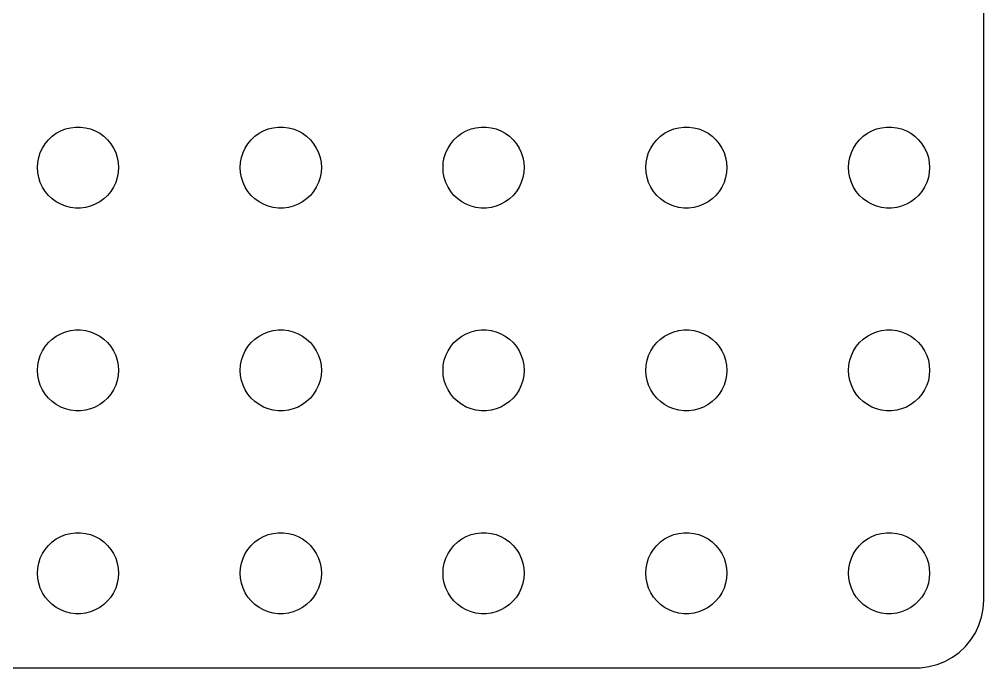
# Model space of a CAD drawing. Header units: metres. Extents: x -134 to 134, y 290 to 736.
# Drawn here: x 63.2 to 134.5, y 290 to 338 of the extents above; entities that cross this region are included whole.
import ezdxf

# ---------------------------------------------------------------- set-up
doc = ezdxf.new("R2010")
doc.units = ezdxf.units.M

msp = doc.modelspace()

# ---------------------------------------------------------------- linework, layer by layer
for p, q in [((134.5, 295), (134.5, 389)), ((65.8925, 329.533), (66.2227, 329.714)), ((66.2227, 329.714), (66.573, 329.853)), ((66.573, 329.853), (66.9379, 329.947)), ((66.9379, 329.947), (67.3116, 329.994)), ((67.3116, 329.994), (67.6884, 329.994)), ((67.6884, 329.994), (68.0621, 329.947)), ((68.0621, 329.947), (68.427, 329.853)), ((68.427, 329.853), (68.7773, 329.714)), ((68.7773, 329.714), (69.1075, 329.533)), ((80.8925, 329.533), (81.2227, 329.714)), ((81.2227, 329.714), (81.573, 329.853)), ((81.573, 329.853), (81.9379, 329.947)), ((81.9379, 329.947), (82.3116, 329.994)), ((82.3116, 329.994), (82.6884, 329.994)), ((82.6884, 329.994), (83.0621, 329.947)), ((83.0621, 329.947), (83.427, 329.853)), ((83.427, 329.853), (83.7773, 329.714)), ((83.7773, 329.714), (84.1075, 329.533)), ((95.8925, 329.533), (96.2227, 329.714)), ((96.2227, 329.714), (96.573, 329.853)), ((96.573, 329.853), (96.9379, 329.947)), ((96.9379, 329.947), (97.3116, 329.994)), ((97.3116, 329.994), (97.6884, 329.994)), ((97.6884, 329.994), (98.0621, 329.947)), ((98.0621, 329.947), (98.427, 329.853)), ((98.427, 329.853), (98.7773, 329.714)), ((98.7773, 329.714), (99.1075, 329.533)), ((110.893, 329.533), (111.223, 329.714)), ((111.223, 329.714), (111.573, 329.853)), ((111.573, 329.853), (111.938, 329.947)), ((111.938, 329.947), (112.312, 329.994)), ((112.312, 329.994), (112.688, 329.994)), ((112.688, 329.994), (113.062, 329.947)), ((113.062, 329.947), (113.427, 329.853)), ((113.427, 329.853), (113.777, 329.714)), ((113.777, 329.714), (114.107, 329.533)), ((125.893, 329.533), (126.223, 329.714)), ((126.223, 329.714), (126.573, 329.853)), ((126.573, 329.853), (126.938, 329.947)), ((126.938, 329.947), (127.312, 329.994)), ((127.312, 329.994), (127.688, 329.994)), ((127.688, 329.994), (128.062, 329.947)), ((128.062, 329.947), (128.427, 329.853)), ((128.427, 329.853), (128.777, 329.714)), ((128.777, 329.714), (129.107, 329.533)), ((65.073, 328.763), (65.3131, 329.054)), ((65.3131, 329.054), (65.5877, 329.312)), ((65.5877, 329.312), (65.8925, 329.533)), ((69.1075, 329.533), (69.4123, 329.312)), ((69.4123, 329.312), (69.6869, 329.054)), ((69.6869, 329.054), (69.927, 328.763)), ((80.073, 328.763), (80.3131, 329.054)), ((80.3131, 329.054), (80.5877, 329.312)), ((80.5877, 329.312), (80.8925, 329.533)), ((84.1075, 329.533), (84.4123, 329.312)), ((84.4123, 329.312), (84.6869, 329.054)), ((84.6869, 329.054), (84.927, 328.763)), ((95.073, 328.763), (95.3131, 329.054)), ((95.3131, 329.054), (95.5877, 329.312)), ((95.5877, 329.312), (95.8925, 329.533)), ((99.1075, 329.533), (99.4123, 329.312)), ((99.4123, 329.312), (99.6869, 329.054)), ((99.6869, 329.054), (99.927, 328.763)), ((110.073, 328.763), (110.313, 329.054)), ((110.313, 329.054), (110.588, 329.312)), ((110.588, 329.312), (110.893, 329.533)), ((114.107, 329.533), (114.412, 329.312)), ((114.412, 329.312), (114.687, 329.054)), ((114.687, 329.054), (114.927, 328.763)), ((125.073, 328.763), (125.313, 329.054)), ((125.313, 329.054), (125.588, 329.312)), ((125.588, 329.312), (125.893, 329.533)), ((129.107, 329.533), (129.412, 329.312)), ((129.412, 329.312), (129.687, 329.054)), ((129.687, 329.054), (129.927, 328.763)), ((64.7107, 328.104), (64.8711, 328.445)), ((64.8711, 328.445), (65.073, 328.763)), ((69.927, 328.763), (70.1289, 328.445)), ((70.1289, 328.445), (70.2893, 328.104)), ((79.7107, 328.104), (79.8711, 328.445)), ((79.8711, 328.445), (80.073, 328.763)), ((84.927, 328.763), (85.1289, 328.445)), ((85.1289, 328.445), (85.2893, 328.104)), ((94.7107, 328.104), (94.8711, 328.445)), ((94.8711, 328.445), (95.073, 328.763)), ((99.927, 328.763), (100.129, 328.445)), ((100.129, 328.445), (100.289, 328.104)), ((109.711, 328.104), (109.871, 328.445)), ((109.871, 328.445), (110.073, 328.763)), ((114.927, 328.763), (115.129, 328.445)), ((115.129, 328.445), (115.289, 328.104)), ((124.711, 328.104), (124.871, 328.445)), ((124.871, 328.445), (125.073, 328.763)), ((129.927, 328.763), (130.129, 328.445)), ((130.129, 328.445), (130.289, 328.104)), ((64.5237, 327.376), (64.5943, 327.746)), ((64.5943, 327.746), (64.7107, 328.104)), ((70.2893, 328.104), (70.4057, 327.746)), ((70.4057, 327.746), (70.4763, 327.376)), ((79.5237, 327.376), (79.5943, 327.746)), ((79.5943, 327.746), (79.7107, 328.104)), ((85.2893, 328.104), (85.4057, 327.746)), ((85.4057, 327.746), (85.4763, 327.376)), ((94.5237, 327.376), (94.5943, 327.746)), ((94.5943, 327.746), (94.7107, 328.104)), ((100.289, 328.104), (100.406, 327.746)), ((100.406, 327.746), (100.476, 327.376)), ((109.524, 327.376), (109.594, 327.746)), ((109.594, 327.746), (109.711, 328.104)), ((115.289, 328.104), (115.406, 327.746)), ((115.406, 327.746), (115.476, 327.376)), ((124.524, 327.376), (124.594, 327.746)), ((124.594, 327.746), (124.711, 328.104)), ((130.289, 328.104), (130.406, 327.746)), ((130.406, 327.746), (130.476, 327.376)), ((64.5, 327), (64.5237, 327.376)), ((64.5237, 326.624), (64.5, 327)), ((70.4763, 327.376), (70.5, 327)), ((70.5, 327), (70.4763, 326.624)), ((79.5, 327), (79.5237, 327.376)), ((79.5237, 326.624), (79.5, 327)), ((85.4763, 327.376), (85.5, 327)), ((85.5, 327), (85.4763, 326.624)), ((94.5, 327), (94.5237, 327.376)), ((94.5237, 326.624), (94.5, 327)), ((100.476, 327.376), (100.5, 327)), ((100.5, 327), (100.476, 326.624)), ((109.5, 327), (109.524, 327.376)), ((109.524, 326.624), (109.5, 327)), ((115.476, 327.376), (115.5, 327)), ((115.5, 327), (115.476, 326.624)), ((124.5, 327), (124.524, 327.376)), ((124.524, 326.624), (124.5, 327)), ((130.476, 327.376), (130.5, 327)), ((130.5, 327), (130.476, 326.624)), ((64.5943, 326.254), (64.5237, 326.624)), ((64.7107, 325.896), (64.5943, 326.254)), ((70.4057, 326.254), (70.2893, 325.896)), ((70.4763, 326.624), (70.4057, 326.254)), ((79.5943, 326.254), (79.5237, 326.624)), ((79.7107, 325.896), (79.5943, 326.254)), ((85.4057, 326.254), (85.2893, 325.896)), ((85.4763, 326.624), (85.4057, 326.254)), ((94.5943, 326.254), (94.5237, 326.624)), ((94.7107, 325.896), (94.5943, 326.254)), ((100.406, 326.254), (100.289, 325.896)), ((100.476, 326.624), (100.406, 326.254)), ((109.594, 326.254), (109.524, 326.624)), ((109.711, 325.896), (109.594, 326.254)), ((115.406, 326.254), (115.289, 325.896)), ((115.476, 326.624), (115.406, 326.254)), ((124.594, 326.254), (124.524, 326.624)), ((124.711, 325.896), (124.594, 326.254)), ((130.406, 326.254), (130.289, 325.896)), ((130.476, 326.624), (130.406, 326.254)), ((64.8711, 325.555), (64.7107, 325.896)), ((65.073, 325.237), (64.8711, 325.555)), ((70.1289, 325.555), (69.927, 325.237)), ((70.2893, 325.896), (70.1289, 325.555)), ((79.8711, 325.555), (79.7107, 325.896)), ((80.073, 325.237), (79.8711, 325.555)), ((85.1289, 325.555), (84.927, 325.237)), ((85.2893, 325.896), (85.1289, 325.555)), ((94.8711, 325.555), (94.7107, 325.896)), ((95.073, 325.237), (94.8711, 325.555)), ((100.129, 325.555), (99.927, 325.237)), ((100.289, 325.896), (100.129, 325.555)), ((109.871, 325.555), (109.711, 325.896)), ((110.073, 325.237), (109.871, 325.555)), ((115.129, 325.555), (114.927, 325.237)), ((115.289, 325.896), (115.129, 325.555)), ((124.871, 325.555), (124.711, 325.896)), ((125.073, 325.237), (124.871, 325.555)), ((130.129, 325.555), (129.927, 325.237)), ((130.289, 325.896), (130.129, 325.555)), ((65.3131, 324.946), (65.073, 325.237)), ((65.5877, 324.688), (65.3131, 324.946)), ((65.8925, 324.467), (65.5877, 324.688)), ((69.4123, 324.688), (69.1075, 324.467)), ((69.6869, 324.946), (69.4123, 324.688)), ((69.927, 325.237), (69.6869, 324.946)), ((80.3131, 324.946), (80.073, 325.237)), ((80.5877, 324.688), (80.3131, 324.946)), ((80.8925, 324.467), (80.5877, 324.688)), ((84.4123, 324.688), (84.1075, 324.467)), ((84.6869, 324.946), (84.4123, 324.688)), ((84.927, 325.237), (84.6869, 324.946)), ((95.3131, 324.946), (95.073, 325.237)), ((95.5877, 324.688), (95.3131, 324.946)), ((95.8925, 324.467), (95.5877, 324.688)), ((99.4123, 324.688), (99.1075, 324.467)), ((99.6869, 324.946), (99.4123, 324.688)), ((99.927, 325.237), (99.6869, 324.946)), ((110.313, 324.946), (110.073, 325.237)), ((110.588, 324.688), (110.313, 324.946)), ((110.893, 324.467), (110.588, 324.688)), ((114.412, 324.688), (114.107, 324.467)), ((114.687, 324.946), (114.412, 324.688)), ((114.927, 325.237), (114.687, 324.946)), ((125.313, 324.946), (125.073, 325.237)), ((125.588, 324.688), (125.313, 324.946)), ((125.893, 324.467), (125.588, 324.688)), ((129.412, 324.688), (129.107, 324.467)), ((129.687, 324.946), (129.412, 324.688)), ((129.927, 325.237), (129.687, 324.946)), ((66.2227, 324.286), (65.8925, 324.467)), ((66.573, 324.147), (66.2227, 324.286)), ((66.9379, 324.053), (66.573, 324.147)), ((67.3116, 324.006), (66.9379, 324.053)), ((67.6884, 324.006), (67.3116, 324.006)), ((68.0621, 324.053), (67.6884, 324.006)), ((68.427, 324.147), (68.0621, 324.053)), ((68.7773, 324.286), (68.427, 324.147)), ((69.1075, 324.467), (68.7773, 324.286)), ((81.2227, 324.286), (80.8925, 324.467)), ((81.573, 324.147), (81.2227, 324.286)), ((81.9379, 324.053), (81.573, 324.147)), ((82.3116, 324.006), (81.9379, 324.053)), ((82.6884, 324.006), (82.3116, 324.006)), ((83.0621, 324.053), (82.6884, 324.006)), ((83.427, 324.147), (83.0621, 324.053)), ((83.7773, 324.286), (83.427, 324.147)), ((84.1075, 324.467), (83.7773, 324.286)), ((96.2227, 324.286), (95.8925, 324.467)), ((96.573, 324.147), (96.2227, 324.286)), ((96.9379, 324.053), (96.573, 324.147)), ((97.3116, 324.006), (96.9379, 324.053)), ((97.6884, 324.006), (97.3116, 324.006)), ((98.0621, 324.053), (97.6884, 324.006)), ((98.427, 324.147), (98.0621, 324.053)), ((98.7773, 324.286), (98.427, 324.147)), ((99.1075, 324.467), (98.7773, 324.286)), ((111.223, 324.286), (110.893, 324.467)), ((111.573, 324.147), (111.223, 324.286)), ((111.938, 324.053), (111.573, 324.147)), ((112.312, 324.006), (111.938, 324.053)), ((112.688, 324.006), (112.312, 324.006)), ((113.062, 324.053), (112.688, 324.006)), ((113.427, 324.147), (113.062, 324.053)), ((113.777, 324.286), (113.427, 324.147)), ((114.107, 324.467), (113.777, 324.286)), ((126.223, 324.286), (125.893, 324.467)), ((126.573, 324.147), (126.223, 324.286)), ((126.938, 324.053), (126.573, 324.147)), ((127.312, 324.006), (126.938, 324.053)), ((127.688, 324.006), (127.312, 324.006)), ((128.062, 324.053), (127.688, 324.006)), ((128.427, 324.147), (128.062, 324.053)), ((128.777, 324.286), (128.427, 324.147)), ((129.107, 324.467), (128.777, 324.286)), ((65.8925, 314.533), (66.2227, 314.714)), ((66.2227, 314.714), (66.573, 314.853)), ((66.573, 314.853), (66.9379, 314.947)), ((66.9379, 314.947), (67.3116, 314.994)), ((67.3116, 314.994), (67.6884, 314.994)), ((67.6884, 314.994), (68.0621, 314.947)), ((68.0621, 314.947), (68.427, 314.853)), ((68.427, 314.853), (68.7773, 314.714)), ((68.7773, 314.714), (69.1075, 314.533)), ((80.8925, 314.533), (81.2227, 314.714)), ((81.2227, 314.714), (81.573, 314.853)), ((81.573, 314.853), (81.9379, 314.947)), ((81.9379, 314.947), (82.3116, 314.994)), ((82.3116, 314.994), (82.6884, 314.994)), ((82.6884, 314.994), (83.0621, 314.947)), ((83.0621, 314.947), (83.427, 314.853)), ((83.427, 314.853), (83.7773, 314.714)), ((83.7773, 314.714), (84.1075, 314.533)), ((95.8925, 314.533), (96.2227, 314.714)), ((96.2227, 314.714), (96.573, 314.853)), ((96.573, 314.853), (96.9379, 314.947)), ((96.9379, 314.947), (97.3116, 314.994)), ((97.3116, 314.994), (97.6884, 314.994)), ((97.6884, 314.994), (98.0621, 314.947)), ((98.0621, 314.947), (98.427, 314.853)), ((98.427, 314.853), (98.7773, 314.714)), ((98.7773, 314.714), (99.1075, 314.533)), ((110.893, 314.533), (111.223, 314.714)), ((111.223, 314.714), (111.573, 314.853)), ((111.573, 314.853), (111.938, 314.947)), ((111.938, 314.947), (112.312, 314.994)), ((112.312, 314.994), (112.688, 314.994)), ((112.688, 314.994), (113.062, 314.947)), ((113.062, 314.947), (113.427, 314.853)), ((113.427, 314.853), (113.777, 314.714)), ((113.777, 314.714), (114.107, 314.533)), ((125.893, 314.533), (126.223, 314.714)), ((126.223, 314.714), (126.573, 314.853)), ((126.573, 314.853), (126.938, 314.947)), ((126.938, 314.947), (127.312, 314.994)), ((127.312, 314.994), (127.688, 314.994)), ((127.688, 314.994), (128.062, 314.947)), ((128.062, 314.947), (128.427, 314.853)), ((128.427, 314.853), (128.777, 314.714)), ((128.777, 314.714), (129.107, 314.533)), ((65.073, 313.763), (65.3131, 314.054)), ((65.3131, 314.054), (65.5877, 314.312)), ((65.5877, 314.312), (65.8925, 314.533)), ((69.1075, 314.533), (69.4123, 314.312)), ((69.4123, 314.312), (69.6869, 314.054)), ((69.6869, 314.054), (69.927, 313.763)), ((80.073, 313.763), (80.3131, 314.054)), ((80.3131, 314.054), (80.5877, 314.312)), ((80.5877, 314.312), (80.8925, 314.533)), ((84.1075, 314.533), (84.4123, 314.312)), ((84.4123, 314.312), (84.6869, 314.054)), ((84.6869, 314.054), (84.927, 313.763)), ((95.073, 313.763), (95.3131, 314.054)), ((95.3131, 314.054), (95.5877, 314.312)), ((95.5877, 314.312), (95.8925, 314.533)), ((99.1075, 314.533), (99.4123, 314.312)), ((99.4123, 314.312), (99.6869, 314.054)), ((99.6869, 314.054), (99.927, 313.763)), ((110.073, 313.763), (110.313, 314.054)), ((110.313, 314.054), (110.588, 314.312)), ((110.588, 314.312), (110.893, 314.533)), ((114.107, 314.533), (114.412, 314.312)), ((114.412, 314.312), (114.687, 314.054)), ((114.687, 314.054), (114.927, 313.763)), ((125.073, 313.763), (125.313, 314.054)), ((125.313, 314.054), (125.588, 314.312)), ((125.588, 314.312), (125.893, 314.533)), ((129.107, 314.533), (129.412, 314.312)), ((129.412, 314.312), (129.687, 314.054)), ((129.687, 314.054), (129.927, 313.763)), ((64.7107, 313.104), (64.8711, 313.445)), ((64.8711, 313.445), (65.073, 313.763)), ((69.927, 313.763), (70.1289, 313.445)), ((70.1289, 313.445), (70.2893, 313.104)), ((79.7107, 313.104), (79.8711, 313.445)), ((79.8711, 313.445), (80.073, 313.763)), ((84.927, 313.763), (85.1289, 313.445)), ((85.1289, 313.445), (85.2893, 313.104)), ((94.7107, 313.104), (94.8711, 313.445)), ((94.8711, 313.445), (95.073, 313.763)), ((99.927, 313.763), (100.129, 313.445)), ((100.129, 313.445), (100.289, 313.104)), ((109.711, 313.104), (109.871, 313.445)), ((109.871, 313.445), (110.073, 313.763)), ((114.927, 313.763), (115.129, 313.445)), ((115.129, 313.445), (115.289, 313.104)), ((124.711, 313.104), (124.871, 313.445)), ((124.871, 313.445), (125.073, 313.763)), ((129.927, 313.763), (130.129, 313.445)), ((130.129, 313.445), (130.289, 313.104)), ((64.5237, 312.376), (64.5943, 312.746)), ((64.5943, 312.746), (64.7107, 313.104)), ((70.2893, 313.104), (70.4057, 312.746)), ((70.4057, 312.746), (70.4763, 312.376)), ((79.5237, 312.376), (79.5943, 312.746)), ((79.5943, 312.746), (79.7107, 313.104)), ((85.2893, 313.104), (85.4057, 312.746)), ((85.4057, 312.746), (85.4763, 312.376)), ((94.5237, 312.376), (94.5943, 312.746)), ((94.5943, 312.746), (94.7107, 313.104)), ((100.289, 313.104), (100.406, 312.746)), ((100.406, 312.746), (100.476, 312.376)), ((109.524, 312.376), (109.594, 312.746)), ((109.594, 312.746), (109.711, 313.104)), ((115.289, 313.104), (115.406, 312.746)), ((115.406, 312.746), (115.476, 312.376)), ((124.524, 312.376), (124.594, 312.746)), ((124.594, 312.746), (124.711, 313.104)), ((130.289, 313.104), (130.406, 312.746)), ((130.406, 312.746), (130.476, 312.376)), ((64.5, 312), (64.5237, 312.376)), ((64.5237, 311.624), (64.5, 312)), ((70.4763, 312.376), (70.5, 312)), ((70.5, 312), (70.4763, 311.624)), ((79.5, 312), (79.5237, 312.376)), ((79.5237, 311.624), (79.5, 312)), ((85.4763, 312.376), (85.5, 312)), ((85.5, 312), (85.4763, 311.624)), ((94.5, 312), (94.5237, 312.376)), ((94.5237, 311.624), (94.5, 312)), ((100.476, 312.376), (100.5, 312)), ((100.5, 312), (100.476, 311.624)), ((109.5, 312), (109.524, 312.376)), ((109.524, 311.624), (109.5, 312)), ((115.476, 312.376), (115.5, 312)), ((115.5, 312), (115.476, 311.624)), ((124.5, 312), (124.524, 312.376)), ((124.524, 311.624), (124.5, 312)), ((130.476, 312.376), (130.5, 312)), ((130.5, 312), (130.476, 311.624)), ((64.5943, 311.254), (64.5237, 311.624)), ((64.7107, 310.896), (64.5943, 311.254)), ((70.4057, 311.254), (70.2893, 310.896)), ((70.4763, 311.624), (70.4057, 311.254)), ((79.5943, 311.254), (79.5237, 311.624)), ((79.7107, 310.896), (79.5943, 311.254)), ((85.4057, 311.254), (85.2893, 310.896)), ((85.4763, 311.624), (85.4057, 311.254)), ((94.5943, 311.254), (94.5237, 311.624)), ((94.7107, 310.896), (94.5943, 311.254)), ((100.406, 311.254), (100.289, 310.896)), ((100.476, 311.624), (100.406, 311.254)), ((109.594, 311.254), (109.524, 311.624)), ((109.711, 310.896), (109.594, 311.254)), ((115.406, 311.254), (115.289, 310.896)), ((115.476, 311.624), (115.406, 311.254)), ((124.594, 311.254), (124.524, 311.624)), ((124.711, 310.896), (124.594, 311.254)), ((130.406, 311.254), (130.289, 310.896)), ((130.476, 311.624), (130.406, 311.254)), ((64.8711, 310.555), (64.7107, 310.896)), ((65.073, 310.237), (64.8711, 310.555)), ((70.1289, 310.555), (69.927, 310.237)), ((70.2893, 310.896), (70.1289, 310.555)), ((79.8711, 310.555), (79.7107, 310.896)), ((80.073, 310.237), (79.8711, 310.555)), ((85.1289, 310.555), (84.927, 310.237)), ((85.2893, 310.896), (85.1289, 310.555)), ((94.8711, 310.555), (94.7107, 310.896)), ((95.073, 310.237), (94.8711, 310.555)), ((100.129, 310.555), (99.927, 310.237)), ((100.289, 310.896), (100.129, 310.555)), ((109.871, 310.555), (109.711, 310.896)), ((110.073, 310.237), (109.871, 310.555)), ((115.129, 310.555), (114.927, 310.237)), ((115.289, 310.896), (115.129, 310.555)), ((124.871, 310.555), (124.711, 310.896)), ((125.073, 310.237), (124.871, 310.555)), ((130.129, 310.555), (129.927, 310.237)), ((130.289, 310.896), (130.129, 310.555)), ((65.3131, 309.946), (65.073, 310.237)), ((65.5877, 309.688), (65.3131, 309.946)), ((65.8925, 309.467), (65.5877, 309.688)), ((69.4123, 309.688), (69.1075, 309.467)), ((69.6869, 309.946), (69.4123, 309.688)), ((69.927, 310.237), (69.6869, 309.946)), ((80.3131, 309.946), (80.073, 310.237)), ((80.5877, 309.688), (80.3131, 309.946)), ((80.8925, 309.467), (80.5877, 309.688)), ((84.4123, 309.688), (84.1075, 309.467)), ((84.6869, 309.946), (84.4123, 309.688)), ((84.927, 310.237), (84.6869, 309.946)), ((95.3131, 309.946), (95.073, 310.237)), ((95.5877, 309.688), (95.3131, 309.946)), ((95.8925, 309.467), (95.5877, 309.688)), ((99.4123, 309.688), (99.1075, 309.467)), ((99.6869, 309.946), (99.4123, 309.688)), ((99.927, 310.237), (99.6869, 309.946)), ((110.313, 309.946), (110.073, 310.237)), ((110.588, 309.688), (110.313, 309.946)), ((110.893, 309.467), (110.588, 309.688)), ((114.412, 309.688), (114.107, 309.467)), ((114.687, 309.946), (114.412, 309.688)), ((114.927, 310.237), (114.687, 309.946)), ((125.313, 309.946), (125.073, 310.237)), ((125.588, 309.688), (125.313, 309.946)), ((125.893, 309.467), (125.588, 309.688)), ((129.412, 309.688), (129.107, 309.467)), ((129.687, 309.946), (129.412, 309.688)), ((129.927, 310.237), (129.687, 309.946)), ((66.2227, 309.286), (65.8925, 309.467)), ((66.573, 309.147), (66.2227, 309.286)), ((66.9379, 309.053), (66.573, 309.147)), ((67.3116, 309.006), (66.9379, 309.053)), ((67.6884, 309.006), (67.3116, 309.006)), ((68.0621, 309.053), (67.6884, 309.006)), ((68.427, 309.147), (68.0621, 309.053)), ((68.7773, 309.286), (68.427, 309.147)), ((69.1075, 309.467), (68.7773, 309.286)), ((81.2227, 309.286), (80.8925, 309.467)), ((81.573, 309.147), (81.2227, 309.286)), ((81.9379, 309.053), (81.573, 309.147)), ((82.3116, 309.006), (81.9379, 309.053)), ((82.6884, 309.006), (82.3116, 309.006)), ((83.0621, 309.053), (82.6884, 309.006)), ((83.427, 309.147), (83.0621, 309.053)), ((83.7773, 309.286), (83.427, 309.147)), ((84.1075, 309.467), (83.7773, 309.286)), ((96.2227, 309.286), (95.8925, 309.467)), ((96.573, 309.147), (96.2227, 309.286)), ((96.9379, 309.053), (96.573, 309.147)), ((97.3116, 309.006), (96.9379, 309.053)), ((97.6884, 309.006), (97.3116, 309.006)), ((98.0621, 309.053), (97.6884, 309.006)), ((98.427, 309.147), (98.0621, 309.053)), ((98.7773, 309.286), (98.427, 309.147)), ((99.1075, 309.467), (98.7773, 309.286)), ((111.223, 309.286), (110.893, 309.467)), ((111.573, 309.147), (111.223, 309.286)), ((111.938, 309.053), (111.573, 309.147)), ((112.312, 309.006), (111.938, 309.053)), ((112.688, 309.006), (112.312, 309.006)), ((113.062, 309.053), (112.688, 309.006)), ((113.427, 309.147), (113.062, 309.053)), ((113.777, 309.286), (113.427, 309.147)), ((114.107, 309.467), (113.777, 309.286)), ((126.223, 309.286), (125.893, 309.467)), ((126.573, 309.147), (126.223, 309.286)), ((126.938, 309.053), (126.573, 309.147)), ((127.312, 309.006), (126.938, 309.053)), ((127.688, 309.006), (127.312, 309.006)), ((128.062, 309.053), (127.688, 309.006)), ((128.427, 309.147), (128.062, 309.053)), ((128.777, 309.286), (128.427, 309.147)), ((129.107, 309.467), (128.777, 309.286)), ((65.8925, 299.533), (66.2227, 299.714)), ((66.2227, 299.714), (66.573, 299.853)), ((66.573, 299.853), (66.9379, 299.947)), ((66.9379, 299.947), (67.3116, 299.994)), ((67.3116, 299.994), (67.6884, 299.994)), ((67.6884, 299.994), (68.0621, 299.947)), ((68.0621, 299.947), (68.427, 299.853)), ((68.427, 299.853), (68.7773, 299.714)), ((68.7773, 299.714), (69.1075, 299.533)), ((80.8925, 299.533), (81.2227, 299.714)), ((81.2227, 299.714), (81.573, 299.853)), ((81.573, 299.853), (81.9379, 299.947)), ((81.9379, 299.947), (82.3116, 299.994)), ((82.3116, 299.994), (82.6884, 299.994)), ((82.6884, 299.994), (83.0621, 299.947)), ((83.0621, 299.947), (83.427, 299.853)), ((83.427, 299.853), (83.7773, 299.714)), ((83.7773, 299.714), (84.1075, 299.533)), ((95.8925, 299.533), (96.2227, 299.714)), ((96.2227, 299.714), (96.573, 299.853)), ((96.573, 299.853), (96.9379, 299.947)), ((96.9379, 299.947), (97.3116, 299.994)), ((97.3116, 299.994), (97.6884, 299.994)), ((97.6884, 299.994), (98.0621, 299.947)), ((98.0621, 299.947), (98.427, 299.853)), ((98.427, 299.853), (98.7773, 299.714)), ((98.7773, 299.714), (99.1075, 299.533)), ((110.893, 299.533), (111.223, 299.714)), ((111.223, 299.714), (111.573, 299.853)), ((111.573, 299.853), (111.938, 299.947)), ((111.938, 299.947), (112.312, 299.994)), ((112.312, 299.994), (112.688, 299.994)), ((112.688, 299.994), (113.062, 299.947)), ((113.062, 299.947), (113.427, 299.853)), ((113.427, 299.853), (113.777, 299.714)), ((113.777, 299.714), (114.107, 299.533)), ((125.893, 299.533), (126.223, 299.714)), ((126.223, 299.714), (126.573, 299.853)), ((126.573, 299.853), (126.938, 299.947)), ((126.938, 299.947), (127.312, 299.994)), ((127.312, 299.994), (127.688, 299.994)), ((127.688, 299.994), (128.062, 299.947)), ((128.062, 299.947), (128.427, 299.853)), ((128.427, 299.853), (128.777, 299.714)), ((128.777, 299.714), (129.107, 299.533)), ((65.073, 298.763), (65.3131, 299.054)), ((65.3131, 299.054), (65.5877, 299.312)), ((65.5877, 299.312), (65.8925, 299.533)), ((69.1075, 299.533), (69.4123, 299.312)), ((69.4123, 299.312), (69.6869, 299.054)), ((69.6869, 299.054), (69.927, 298.763)), ((80.073, 298.763), (80.3131, 299.054)), ((80.3131, 299.054), (80.5877, 299.312)), ((80.5877, 299.312), (80.8925, 299.533)), ((84.1075, 299.533), (84.4123, 299.312)), ((84.4123, 299.312), (84.6869, 299.054)), ((84.6869, 299.054), (84.927, 298.763)), ((95.073, 298.763), (95.3131, 299.054)), ((95.3131, 299.054), (95.5877, 299.312)), ((95.5877, 299.312), (95.8925, 299.533)), ((99.1075, 299.533), (99.4123, 299.312)), ((99.4123, 299.312), (99.6869, 299.054)), ((99.6869, 299.054), (99.927, 298.763)), ((110.073, 298.763), (110.313, 299.054)), ((110.313, 299.054), (110.588, 299.312)), ((110.588, 299.312), (110.893, 299.533)), ((114.107, 299.533), (114.412, 299.312)), ((114.412, 299.312), (114.687, 299.054)), ((114.687, 299.054), (114.927, 298.763)), ((125.073, 298.763), (125.313, 299.054)), ((125.313, 299.054), (125.588, 299.312)), ((125.588, 299.312), (125.893, 299.533)), ((129.107, 299.533), (129.412, 299.312)), ((129.412, 299.312), (129.687, 299.054)), ((129.687, 299.054), (129.927, 298.763)), ((64.7107, 298.104), (64.8711, 298.445)), ((64.8711, 298.445), (65.073, 298.763)), ((69.927, 298.763), (70.1289, 298.445)), ((70.1289, 298.445), (70.2893, 298.104)), ((79.7107, 298.104), (79.8711, 298.445)), ((79.8711, 298.445), (80.073, 298.763)), ((84.927, 298.763), (85.1289, 298.445)), ((85.1289, 298.445), (85.2893, 298.104)), ((94.7107, 298.104), (94.8711, 298.445)), ((94.8711, 298.445), (95.073, 298.763)), ((99.927, 298.763), (100.129, 298.445)), ((100.129, 298.445), (100.289, 298.104)), ((109.711, 298.104), (109.871, 298.445)), ((109.871, 298.445), (110.073, 298.763)), ((114.927, 298.763), (115.129, 298.445)), ((115.129, 298.445), (115.289, 298.104)), ((124.711, 298.104), (124.871, 298.445)), ((124.871, 298.445), (125.073, 298.763)), ((129.927, 298.763), (130.129, 298.445)), ((130.129, 298.445), (130.289, 298.104)), ((64.5237, 297.376), (64.5943, 297.746)), ((64.5943, 297.746), (64.7107, 298.104)), ((70.2893, 298.104), (70.4057, 297.746)), ((70.4057, 297.746), (70.4763, 297.376)), ((79.5237, 297.376), (79.5943, 297.746)), ((79.5943, 297.746), (79.7107, 298.104)), ((85.2893, 298.104), (85.4057, 297.746)), ((85.4057, 297.746), (85.4763, 297.376)), ((94.5237, 297.376), (94.5943, 297.746)), ((94.5943, 297.746), (94.7107, 298.104)), ((100.289, 298.104), (100.406, 297.746)), ((100.406, 297.746), (100.476, 297.376)), ((109.524, 297.376), (109.594, 297.746)), ((109.594, 297.746), (109.711, 298.104)), ((115.289, 298.104), (115.406, 297.746)), ((115.406, 297.746), (115.476, 297.376)), ((124.524, 297.376), (124.594, 297.746)), ((124.594, 297.746), (124.711, 298.104)), ((130.289, 298.104), (130.406, 297.746)), ((130.406, 297.746), (130.476, 297.376)), ((64.5, 297), (64.5237, 297.376)), ((64.5237, 296.624), (64.5, 297)), ((70.4763, 297.376), (70.5, 297)), ((70.5, 297), (70.4763, 296.624)), ((79.5, 297), (79.5237, 297.376)), ((79.5237, 296.624), (79.5, 297)), ((85.4763, 297.376), (85.5, 297)), ((85.5, 297), (85.4763, 296.624)), ((94.5, 297), (94.5237, 297.376)), ((94.5237, 296.624), (94.5, 297)), ((100.476, 297.376), (100.5, 297)), ((100.5, 297), (100.476, 296.624)), ((109.5, 297), (109.524, 297.376)), ((109.524, 296.624), (109.5, 297)), ((115.476, 297.376), (115.5, 297)), ((115.5, 297), (115.476, 296.624)), ((124.5, 297), (124.524, 297.376)), ((124.524, 296.624), (124.5, 297)), ((130.476, 297.376), (130.5, 297)), ((130.5, 297), (130.476, 296.624)), ((64.5943, 296.254), (64.5237, 296.624)), ((64.7107, 295.896), (64.5943, 296.254)), ((70.4057, 296.254), (70.2893, 295.896)), ((70.4763, 296.624), (70.4057, 296.254)), ((79.5943, 296.254), (79.5237, 296.624)), ((79.7107, 295.896), (79.5943, 296.254)), ((85.4057, 296.254), (85.2893, 295.896)), ((85.4763, 296.624), (85.4057, 296.254)), ((94.5943, 296.254), (94.5237, 296.624)), ((94.7107, 295.896), (94.5943, 296.254)), ((100.406, 296.254), (100.289, 295.896)), ((100.476, 296.624), (100.406, 296.254)), ((109.594, 296.254), (109.524, 296.624)), ((109.711, 295.896), (109.594, 296.254)), ((115.406, 296.254), (115.289, 295.896)), ((115.476, 296.624), (115.406, 296.254)), ((124.594, 296.254), (124.524, 296.624)), ((124.711, 295.896), (124.594, 296.254)), ((130.406, 296.254), (130.289, 295.896)), ((130.476, 296.624), (130.406, 296.254)), ((64.8711, 295.555), (64.7107, 295.896)), ((65.073, 295.237), (64.8711, 295.555)), ((70.1289, 295.555), (69.927, 295.237)), ((70.2893, 295.896), (70.1289, 295.555)), ((79.8711, 295.555), (79.7107, 295.896)), ((80.073, 295.237), (79.8711, 295.555)), ((85.1289, 295.555), (84.927, 295.237)), ((85.2893, 295.896), (85.1289, 295.555)), ((94.8711, 295.555), (94.7107, 295.896)), ((95.073, 295.237), (94.8711, 295.555)), ((100.129, 295.555), (99.927, 295.237)), ((100.289, 295.896), (100.129, 295.555)), ((109.871, 295.555), (109.711, 295.896)), ((110.073, 295.237), (109.871, 295.555)), ((115.129, 295.555), (114.927, 295.237)), ((115.289, 295.896), (115.129, 295.555)), ((124.871, 295.555), (124.711, 295.896)), ((125.073, 295.237), (124.871, 295.555)), ((130.129, 295.555), (129.927, 295.237)), ((130.289, 295.896), (130.129, 295.555)), ((65.3131, 294.946), (65.073, 295.237)), ((65.5877, 294.688), (65.3131, 294.946)), ((65.8925, 294.467), (65.5877, 294.688)), ((69.4123, 294.688), (69.1075, 294.467)), ((69.6869, 294.946), (69.4123, 294.688)), ((69.927, 295.237), (69.6869, 294.946)), ((80.3131, 294.946), (80.073, 295.237)), ((80.5877, 294.688), (80.3131, 294.946)), ((80.8925, 294.467), (80.5877, 294.688)), ((84.4123, 294.688), (84.1075, 294.467)), ((84.6869, 294.946), (84.4123, 294.688)), ((84.927, 295.237), (84.6869, 294.946)), ((95.3131, 294.946), (95.073, 295.237)), ((95.5877, 294.688), (95.3131, 294.946)), ((95.8925, 294.467), (95.5877, 294.688)), ((99.4123, 294.688), (99.1075, 294.467)), ((99.6869, 294.946), (99.4123, 294.688)), ((99.927, 295.237), (99.6869, 294.946)), ((110.313, 294.946), (110.073, 295.237)), ((110.588, 294.688), (110.313, 294.946)), ((110.893, 294.467), (110.588, 294.688)), ((114.412, 294.688), (114.107, 294.467)), ((114.687, 294.946), (114.412, 294.688)), ((114.927, 295.237), (114.687, 294.946)), ((125.313, 294.946), (125.073, 295.237)), ((125.588, 294.688), (125.313, 294.946)), ((125.893, 294.467), (125.588, 294.688)), ((129.412, 294.688), (129.107, 294.467)), ((129.687, 294.946), (129.412, 294.688)), ((129.927, 295.237), (129.687, 294.946)), ((134.461, 294.373), (134.5, 295)), ((66.2227, 294.286), (65.8925, 294.467)), ((66.573, 294.147), (66.2227, 294.286)), ((66.9379, 294.053), (66.573, 294.147)), ((67.3116, 294.006), (66.9379, 294.053)), ((67.6884, 294.006), (67.3116, 294.006)), ((68.0621, 294.053), (67.6884, 294.006)), ((68.427, 294.147), (68.0621, 294.053)), ((68.7773, 294.286), (68.427, 294.147)), ((69.1075, 294.467), (68.7773, 294.286)), ((81.2227, 294.286), (80.8925, 294.467)), ((81.573, 294.147), (81.2227, 294.286)), ((81.9379, 294.053), (81.573, 294.147)), ((82.3116, 294.006), (81.9379, 294.053)), ((82.6884, 294.006), (82.3116, 294.006)), ((83.0621, 294.053), (82.6884, 294.006)), ((83.427, 294.147), (83.0621, 294.053)), ((83.7773, 294.286), (83.427, 294.147)), ((84.1075, 294.467), (83.7773, 294.286)), ((96.2227, 294.286), (95.8925, 294.467)), ((96.573, 294.147), (96.2227, 294.286)), ((96.9379, 294.053), (96.573, 294.147)), ((97.3116, 294.006), (96.9379, 294.053)), ((97.6884, 294.006), (97.3116, 294.006)), ((98.0621, 294.053), (97.6884, 294.006)), ((98.427, 294.147), (98.0621, 294.053)), ((98.7773, 294.286), (98.427, 294.147)), ((99.1075, 294.467), (98.7773, 294.286)), ((111.223, 294.286), (110.893, 294.467)), ((111.573, 294.147), (111.223, 294.286)), ((111.938, 294.053), (111.573, 294.147)), ((112.312, 294.006), (111.938, 294.053)), ((112.688, 294.006), (112.312, 294.006)), ((113.062, 294.053), (112.688, 294.006)), ((113.427, 294.147), (113.062, 294.053)), ((113.777, 294.286), (113.427, 294.147)), ((114.107, 294.467), (113.777, 294.286)), ((126.223, 294.286), (125.893, 294.467)), ((126.573, 294.147), (126.223, 294.286)), ((126.938, 294.053), (126.573, 294.147)), ((127.312, 294.006), (126.938, 294.053)), ((127.688, 294.006), (127.312, 294.006)), ((128.062, 294.053), (127.688, 294.006)), ((128.427, 294.147), (128.062, 294.053)), ((128.777, 294.286), (128.427, 294.147)), ((129.107, 294.467), (128.777, 294.286)), ((134.343, 293.757), (134.461, 294.373)), ((134.149, 293.159), (134.343, 293.757)), ((133.545, 292.061), (133.882, 292.591)), ((133.882, 292.591), (134.149, 293.159)), ((133.145, 291.577), (133.545, 292.061)), ((132.179, 290.778), (132.687, 291.147)), ((132.687, 291.147), (133.145, 291.577)), ((131.045, 290.245), (131.629, 290.476)), ((131.629, 290.476), (132.179, 290.778)), ((-129.814, 290.01), (129.814, 290.01)), ((129.814, 290.01), (130.437, 290.089)), ((130.437, 290.089), (131.045, 290.245))]:
    msp.add_line(p, q)

doc.saveas('drawing.dxf')
